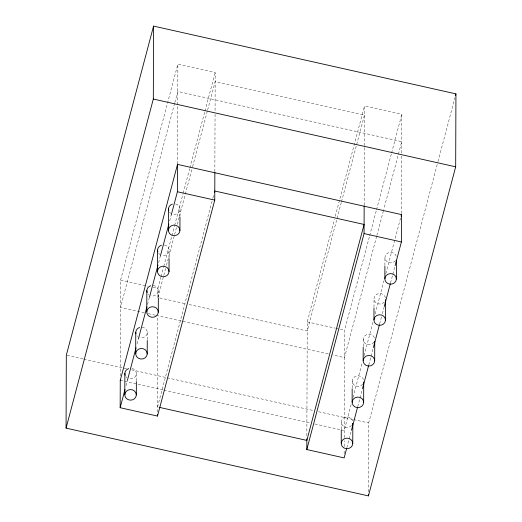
<?xml version="1.0" encoding="UTF-8"?>
<svg xmlns="http://www.w3.org/2000/svg" width="522" height="522" viewBox="0 0 522 522"><rect width="100%" height="100%" fill="white"/><g stroke="black" fill="none" stroke-linecap="round" stroke-linejoin="round"><path stroke-width="0.39" stroke-dasharray="2.61 1.96" d="M120.275 375.99L120.608 280.053L177.865 64.095L215.195 72.46L215.057 111.564M136.366 380.819L136.392 373.726M147.263 339.718L147.289 332.625M157.507 412.002L157.84 316.064M157.905 297.364L157.938 288.418L160.861 277.384M158.336 297.175L158.362 290.871M169.076 258.227L169.102 250.351M177.519 164.097L177.865 64.095M179.979 216.33L180.005 209.237M214.849 171.653L215.057 112.302M306.851 435.72L307.249 321.891L334.419 219.429M341.284 429.136L341.31 422.044M344.148 453.84L344.161 449.775M344.174 446.525L344.194 440.836M344.207 437.58L344.579 330.256L369.446 236.466M352.18 388.035L352.2 380.949M363.208 346.438L363.234 339.346M364.16 205.126L364.506 105.933L401.836 114.298L401.699 153.324M368.441 491.848L368.682 422.957L437.769 162.368M373.993 307.301L374.026 298.636M384.91 265.372L384.936 257.49M401.49 213.491L401.699 154.14M174.635 103.271L120.517 307.406L144.34 312.743M174.844 102.482L177.774 91.448L401.738 141.651L383.768 209.433M126.017 385.634L127.479 380.114M137.09 343.861L138.134 339.92M147.537 304.45L149.207 298.147M158.616 262.677L160.078 257.163M169.689 220.904L170.942 216.173M161.07 276.595L163.582 267.14M163.791 266.35L171.731 236.401M171.94 235.611L174.446 226.156M174.655 225.367L183.013 193.838M183.222 193.049L189.701 168.619M189.91 167.83L204.748 111.871M204.957 111.082L215.195 72.46M165.637 268.373L157.905 297.54L185.702 303.771M166.472 265.222L174.413 235.272M174.622 234.482L176.501 227.39M177.343 224.238L179.222 217.145M179.431 216.356L192.383 167.49M192.592 166.701L207.43 110.742M207.639 109.953L215.162 81.576L364.473 115.049L356.533 144.999M157.527 406.951L212.689 198.875M212.898 198.086L213.948 194.145M335.254 216.278L364.506 105.933M341.284 202.536L307.217 331.007L188.879 304.483M341.492 201.746L356.324 145.788M369.654 235.676L376.342 210.457M376.551 209.668L391.389 153.709M391.598 152.92L401.836 114.298M376.662 236.231L344.481 357.609L332.573 354.94M376.871 235.442L383.559 210.222M351.123 404.543L344.226 430.552L341.055 429.841M353.009 397.451L362.203 362.77M364.082 355.678L373.276 320.997M375.155 313.905L383.931 280.803M385.817 273.704L400.648 217.746M346.849 447.661L348.937 439.778M349.146 438.989L351.45 430.324M357.714 406.677L359.808 398.795M360.017 398.005L362.522 388.551M368.793 364.904L370.881 357.022M371.09 356.232L373.178 348.35M379.657 323.921L381.536 316.821M382.372 313.67L384.048 307.367M390.521 282.931L392.616 275.048M392.825 274.265L394.913 266.383M437.978 161.585L454.89 97.816M120.608 280.053L147.615 286.108M153.174 287.354L157.938 288.418M307.249 321.891L335.046 328.123M335.842 328.299L344.579 330.256M148.313 313.637L155.458 315.236M156.254 315.418L328.599 354.053M67.116 355.358L83.031 358.927M83.827 359.103L126.794 368.734M131.57 369.804L312.985 410.475M318.557 411.721L352.768 419.388M353.564 419.571L368.682 422.957M120.262 380.349L163.145 389.96M163.941 390.143L310.871 423.074M314.844 423.968L340.259 429.665M395.467 260.595A5.762 5.292 0.2 0 1 386.43 261.176A5.762 5.292 0.2 0 1 387.937 252.974A5.762 5.292 0.2 0 1 396.263 256.263M384.316 302.042A5.762 5.292 0.2 0 1 375.168 301.931A5.762 5.292 0.2 0 1 377.647 293.853A5.762 5.292 0.2 0 1 385.51 298.147M373.98 342.132A5.762 5.292 0.2 0 1 364.917 343.215A5.762 5.292 0.2 0 1 366.118 334.889A5.762 5.292 0.2 0 1 374.561 338.112M362.731 384.055A5.762 5.292 0.2 0 1 353.792 384.727A5.762 5.292 0.2 0 1 354.967 376.558A5.762 5.292 0.2 0 1 363.41 379.357M351.593 425.456A5.762 5.292 0.2 0 1 342.621 425.541A5.762 5.292 0.2 0 1 344.429 417.469A5.762 5.292 0.2 0 1 352.637 420.81M175.607 203.958A5.762 5.292 0.2 0 1 179.842 210.359A5.762 5.292 0.2 0 1 172.88 214.242M170.674 213.257A5.762 5.292 0.2 0 1 169.546 212.167M164.299 245.001A5.762 5.292 0.2 0 1 168.984 251.284A5.762 5.292 0.2 0 1 161.977 255.356M159.778 254.371A5.762 5.292 0.2 0 1 158.642 253.281M153.148 285.469A5.762 5.292 0.2 0 1 158.244 291.811A5.762 5.292 0.2 0 1 150.838 295.778M148.718 294.649A5.762 5.292 0.2 0 1 148.15 294.101M142.082 327.222A5.762 5.292 0.2 0 1 147.171 333.565A5.762 5.292 0.2 0 1 139.765 337.532M137.645 336.403A5.762 5.292 0.2 0 1 137.084 335.855M131.994 368.447A5.762 5.292 0.2 0 1 136.229 374.848A5.762 5.292 0.2 0 1 129.267 378.731M127.068 377.745A5.762 5.292 0.2 0 1 125.932 376.656"/><path stroke-width="0.78" d="M66.066 428.125L66.32 355.182L153.572 26.1L455.934 93.875L455.68 166.818L368.428 495.9L66.066 428.125L153.318 99.043L153.572 26.1M214.849 172.351L214.751 200.109L157.494 416.067L120.164 407.702L120.262 380.055M124.797 394.73L124.869 373.458M135.694 353.635L135.766 332.357M136.32 394.997A5.762 5.292 0.2 0 0 127.799 390.215A5.762 5.292 0.2 0 0 127.551 399.382A5.762 5.292 0.2 0 0 136.32 394.997L136.366 381.602M146.76 311.882L146.839 290.604M147.217 353.903A5.762 5.292 0.2 0 0 138.695 349.12A5.762 5.292 0.2 0 0 138.447 358.281A5.762 5.292 0.2 0 0 147.217 353.903L147.263 340.507M157.507 271.355L157.579 250.084M157.494 416.067L157.5 414.442M158.283 312.149A5.762 5.292 0.2 0 0 149.768 307.367A5.762 5.292 0.2 0 0 149.52 316.528A5.762 5.292 0.2 0 0 158.283 312.149L158.336 297.964M168.404 230.241L168.482 208.97M169.03 271.623A5.762 5.292 0.2 0 0 160.508 266.84A5.762 5.292 0.2 0 0 160.267 276.007A5.762 5.292 0.2 0 0 169.03 271.623L169.069 259.016M171.151 215.39L177.421 191.744L177.519 164.097M179.927 230.509A5.762 5.292 0.2 0 0 171.412 225.726A5.762 5.292 0.2 0 0 171.164 234.893A5.762 5.292 0.2 0 0 179.927 230.509L179.973 217.113M346.641 448.45L344.135 457.905L306.805 449.54L306.845 438.8M341.231 443.315L341.277 429.919M352.128 402.221L352.174 388.825M352.755 443.583A5.762 5.292 0.2 0 0 344.233 438.8A5.762 5.292 0.2 0 0 343.991 447.967A5.762 5.292 0.2 0 0 352.755 443.583L352.826 423.884M363.155 360.617L363.208 347.221M306.805 449.54L364.062 233.582L364.16 205.825M363.651 402.488A5.762 5.292 0.2 0 0 355.13 397.705A5.762 5.292 0.2 0 0 354.888 406.873A5.762 5.292 0.2 0 0 363.651 402.488L363.723 382M368.428 495.9L368.434 494.282M373.954 319.908L373.993 308.091M374.679 360.885A5.762 5.292 0.2 0 0 366.163 356.102A5.762 5.292 0.2 0 0 365.915 365.269A5.762 5.292 0.2 0 0 374.679 360.885L374.75 341.186M384.858 278.768L384.903 266.155M385.471 320.175A5.762 5.292 0.2 0 0 376.956 315.392A5.762 5.292 0.2 0 0 376.708 324.56A5.762 5.292 0.2 0 0 385.471 320.175L385.543 299.687M396.381 279.035A5.762 5.292 0.2 0 0 387.866 274.252A5.762 5.292 0.2 0 0 387.618 283.413A5.762 5.292 0.2 0 0 396.381 279.035L396.446 260.119M395.121 265.594L401.392 241.947L401.49 214.307M120.262 380.349L177.519 164.391L401.483 214.594L401.066 216.173M120.164 407.702L124.967 389.575M127.479 380.114L136.046 347.802M138.343 339.13L146.91 306.812M149.416 297.357L157.99 265.039M160.287 256.374L168.854 224.055M214.366 192.566L214.783 190.993L364.095 224.46L306.838 440.424L159.112 407.31M351.45 430.324L357.505 407.467M362.522 388.551L368.584 365.694M373.387 347.561L379.448 324.704M384.257 306.577L390.312 283.72M455.517 95.454L455.934 93.875M153.318 99.043L455.68 166.818M177.421 191.744L214.751 200.109M364.062 233.582L401.392 241.947M352.67 423.433A5.762 5.292 0.2 0 1 352.559 423.792M168.795 210.829A5.762 5.292 0.2 0 1 172.364 204.095M157.892 251.937A5.762 5.292 0.2 0 1 161.461 245.209M147.152 292.464A5.762 5.292 0.2 0 1 150.714 285.736M135.961 333.852A5.762 5.292 0.2 0 1 139.648 327.49M125.182 375.318A5.762 5.292 0.2 0 1 128.751 368.584"/></g></svg>
